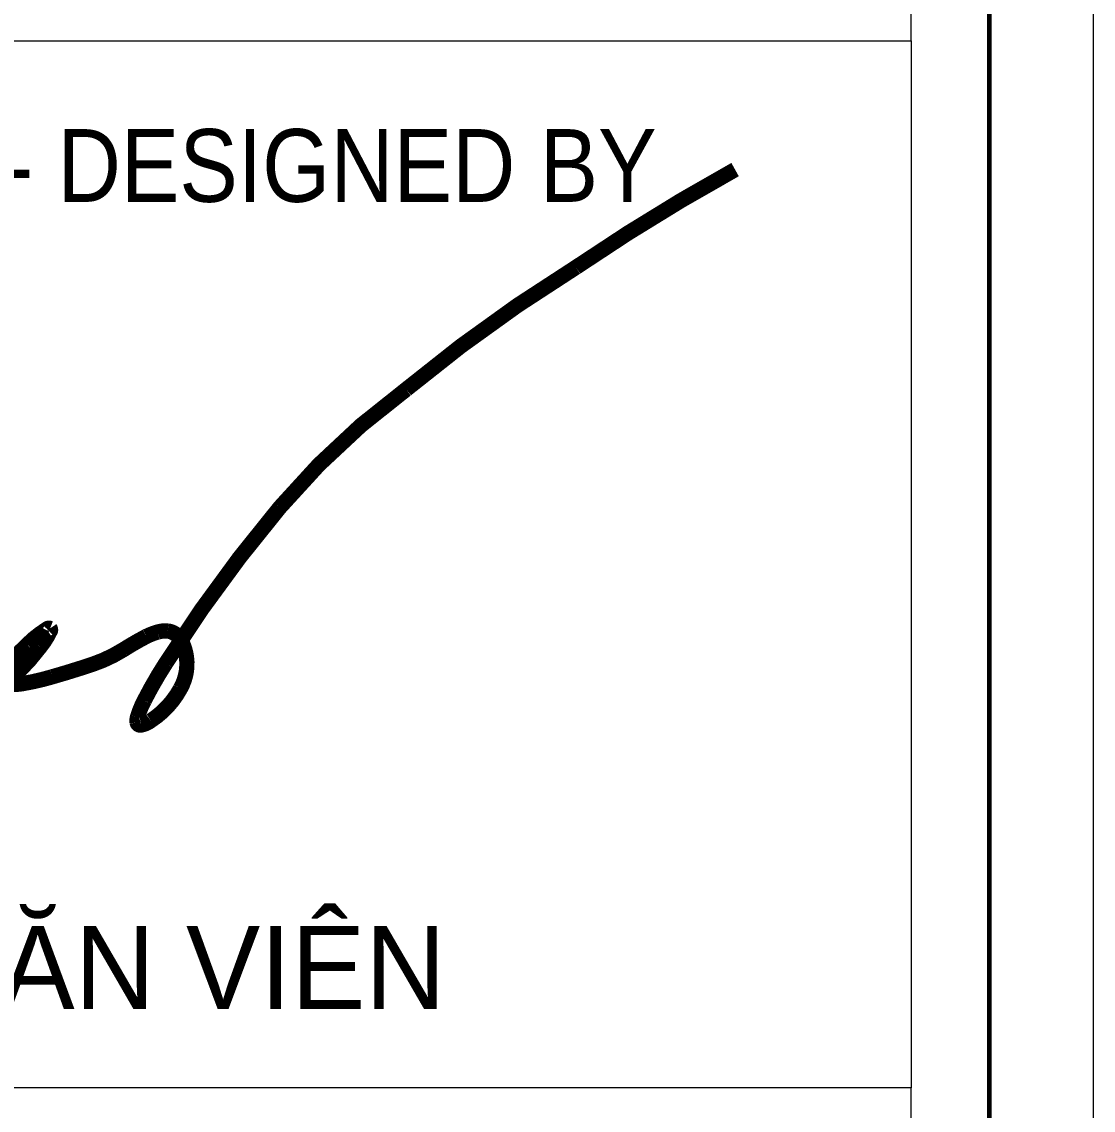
# Model space of a CAD drawing. Header units: millimetres. Extents: x -295047 to 304185, y -728047 to -308748.
# Drawn here: x 96943 to 98385, y -334574 to -333108 of the extents above; entities that cross this region are included whole.
import ezdxf
from ezdxf.enums import TextEntityAlignment as Align

# ---------------------------------------------------------------- set-up
doc = ezdxf.new("R2010")
doc.units = ezdxf.units.MM
doc.header["$MEASUREMENT"] = 0
doc.layers.get('Defpoints').update_dxf_attribs({"color": 1})
for name, color, linetype, lineweight in [('Khungten_LCDI', 7, 'Continuous', 5), ('LC ISO', 153, 'Continuous', 13), ('LC Net thay', 7, 'Continuous', 25), ('LC Text1', 3, 'Continuous', 20)]:
    doc.layers.add(name, color=color, linetype=linetype, lineweight=lineweight)
doc.styles.add('Khungten', font='VHAVAN.TTF', dxfattribs={"width": 0.9, "height": 5000})
doc.styles.add('Title', font='VHBLACK.TTF', dxfattribs={"width": 0.8})
doc.styles.add('VNAVANTH', font='VHAVANB.TTF', dxfattribs={"width": 0.6})

# ---------------------------------------------------------------- blocks, each defined once
blk = doc.blocks.new('lcdi fix')
at = {"layer": 'Defpoints', "lineweight": 0}
blk.add_lwpolyline([(-1200, -14850), (-1200, 14850), (40800, 14850), (40800, -14850)], close=True, dxfattribs=at)
at = {"layer": 'Khungten_LCDI', "color": 5, "lineweight": 25}
blk.add_line((40600, -14650), (40600, 14650), dxfattribs=at)
at = {"layer": 'Khungten_LCDI', "color": 5, "lineweight": 60}
blk.add_lwpolyline([(0, -14650), (0, 14650), (40600, 14650), (40600, -14650)], close=True, dxfattribs=at)
at = {"layer": 'Khungten_LCDI', "color": 9, "lineweight": 15}
for points in [[(36750, -1521.9), (40450, -1521.9), (40450, 446.3), (36750, 446.3)], [(36750, -1521.9), (40450, -1521.9), (40450, -3535.5), (36750, -3535.5)], [(36750, -1521.9), (40450, -1521.9), (40450, -3535.5), (36750, -3535.5)], [(36750, -5526.4), (40450, -5526.4), (40450, -3535.5), (36750, -3535.5)]]:
    blk.add_lwpolyline(points, close=True, dxfattribs=at)
at = {"layer": 'LC ISO', "const_width": 29.4}
for points in [[(38709.8, -2757.5, 0.055197), (38775.8, -2687.1, 0.06223), (38793.9, -2658.2, 0.356145), (38794.4, -2652.1, 0.296448), (38788.1, -2653.4, 0.057996), (38750.6, -2683.2, 0.048541), (38711.2, -2727.2, 0.086608)], [(38718.9, -2759.9, 0.047589), (38741, -2758.4, 0.030742), (38798.3, -2745.2, 0.010919), (38876, -2721.1, 0.058476), (38935.1, -2693.1, -0.021304), (38979.4, -2667.5, -0.046344), (39001, -2659.1, -0.096698), (39020.6, -2657.1, -0.153723), (39037.1, -2664.4, -0.103714), (39049.3, -2681.2, -0.235546), (39044.9, -2767.9, -0.124446), (38988.1, -2829.5, -0.115248), (38969.3, -2837.9, -0.439421), (38961.7, -2832.9, -0.101123), (38962.4, -2823.1, -0.053735), (38975.6, -2790.5, -0.025453), (39017.1, -2718.6, -0.033469), (39236.1, -2419.4, -0.059013), (39478.9, -2192.5, -0.0344), (39805.6, -1957.6, -0.023249), (40111.4, -1769.7)]]:
    blk.add_lwpolyline(points, format="xyb", dxfattribs=at)
at = {"color": 7, "style": 'Khungten', "width": 0.9}
blk.add_text('chñ tr× thiÕt kÕ - designed by', height=140, dxfattribs=at).set_placement((38565.6, -1831.8), align=Align.CENTER)
at = {"color": 7, "style": 'VNAVANTH'}
blk.add_text('Ks. PH¹M V¡N VI£N', height=160, dxfattribs=at).set_placement((38514.7, -3384.3), align=Align.CENTER)
at = {"color": 7, "style": 'Khungten', "width": 0.8}
for tag, p in [('REVISION', (39498.8, -10746.3)), ('NGAYHT', (39546.1, -11609.4))]:
    blk.add_attdef(tag, text='', height=200, dxfattribs=at).set_placement(p, align=Align.CENTER)
at = {"layer": 'LC Text1', "style": 'Title', "width": 1.485915}
for tag, p, p2 in [('TENBANVE1', (36912.7, -8885.8), (40339.1, -8885.8)), ('TENBANVE2', (36912.7, -9562.5), (40339.1, -9562.5))]:
    blk.add_attdef(tag, text='', height=250, dxfattribs=at).set_placement(p, p2, align=Align.FIT)
at = {"layer": 'LC Text1', "style": 'Title', "width": 0.7}
blk.add_attdef('SOBANVE', text='', height=250, dxfattribs=at).set_placement((39562, -13896.2), align=Align.CENTER)

msp = doc.modelspace()

# ---------------------------------------------------------------- block references
at = {"layer": 'LC Net thay', "xscale": 0.7000000000000526, "yscale": 0.7000000000000526, "zscale": 0.7000000000000526}
msp.add_blockref('lcdi fix', (69825, -332068.5, -11.8), dxfattribs=at)

doc.saveas('drawing.dxf')
